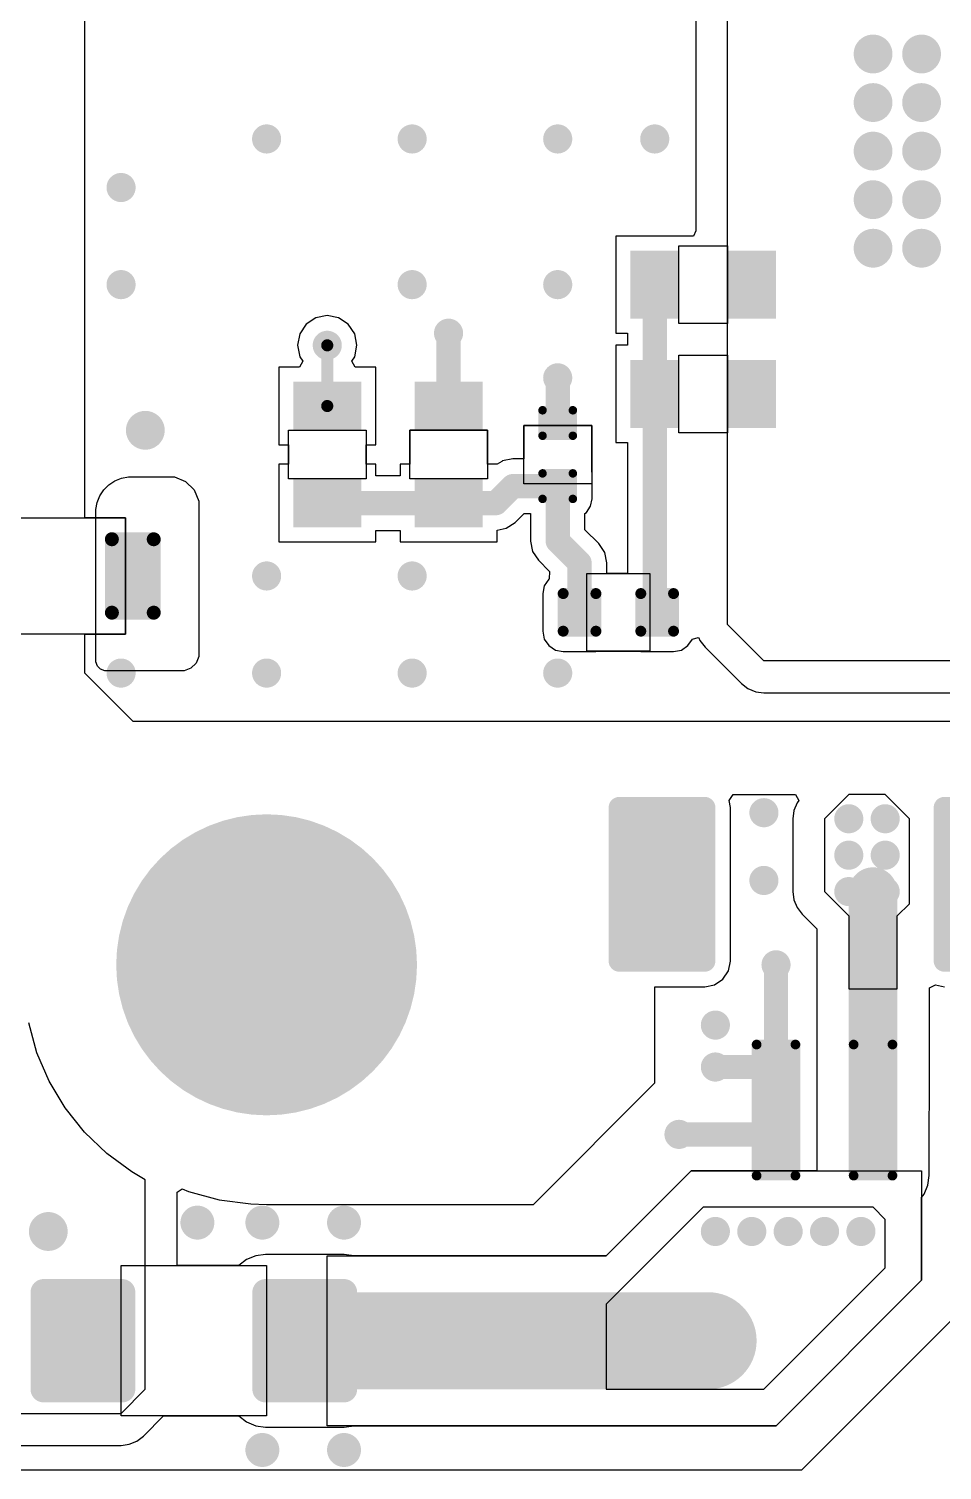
# Model space of a CAD drawing. Header units: millimetres. Extents: x 194 to 375, y 175 to 317.
# Drawn here: x 249.1 to 267.92, y 207.58 to 237.27 of the extents above; entities that cross this region are included whole.
import ezdxf

# ---------------------------------------------------------------- set-up
doc = ezdxf.new("R2010")
doc.units = ezdxf.units.MM
doc.layers.add('TopLayer', color=1, linetype='Continuous')

# ---------------------------------------------------------------- blocks, each defined once
blk = doc.blocks.new('MOLEX_502443_0260_33')
at = {"layer": 'TopLayer'}
for points, const_width in [([(-4.34000148, 6.22999516, 1), (-4.12000192, 6.22999516, 1)], 0.21999956), ([(-2.57999992, 6.22999516, 1), (-2.36000036, 6.22999516, 1)], 0.21999956), ([(2.36000036, 6.22999516, 1), (2.57999992, 6.22999516, 1)], 0.21999956), ([(4.12000192, 6.22999516, 1), (4.34000148, 6.22999516, 1)], 0.21999956), ([(-4.34000148, 3.0699964, 1), (-4.12000192, 3.0699964, 1)], 0.21999956), ([(-2.57999992, 3.0699964, 1), (-2.36000036, 3.0699964, 1)], 0.21999956), ([(2.36000036, 3.0699964, 1), (2.57999992, 3.0699964, 1)], 0.21999956), ([(4.12000192, 3.0699964, 1), (4.34000148, 3.0699964, 1)], 0.21999956), ([(-1.44999964, 1.34999984, 1), (-1.34999984, 1.34999984, 1)], 0.0999998), ([(-0.6500012399999999, 1.34999984, 1), (-0.55000144, 1.34999984, 1)], 0.0999998), ([(0.55000144, 1.34999984, 1), (0.6500012399999999, 1.34999984, 1)], 0.0999998), ([(1.34999984, 1.34999984, 1), (1.44999964, 1.34999984, 1)], 0.0999998), ([(-1.44999964, -1.34999984, 1), (-1.34999984, -1.34999984, 1)], 0.0999998), ([(-0.6500012399999999, -1.34999984, 1), (-0.55000144, -1.34999984, 1)], 0.0999998), ([(0.55000144, -1.34999984, 1), (0.6500012399999999, -1.34999984, 1)], 0.0999998), ([(1.34999984, -1.34999984, 1), (1.44999964, -1.34999984, 1)], 0.0999998)]:
    blk.add_lwpolyline(points, format="xyb", close=True, dxfattribs=dict(at, const_width=const_width))
for points in [[(-2.47000014, 6.449994719999999), (-4.2300017, 6.449994719999999), (-2.47000014, 2.84999684), (-4.2300017, 2.84999684)], [(2.47000014, 2.84999684), (4.2300017, 2.84999684), (2.47000014, 6.449994719999999), (4.2300017, 6.449994719999999)], [(-2.25000058, 6.22999516), (-4.45000126, 6.22999516), (-2.25000058, 3.0699964), (-4.45000126, 3.0699964)], [(2.25000058, 3.0699964), (4.45000126, 3.0699964), (2.25000058, 6.22999516), (4.45000126, 6.22999516)], [(-0.50000154, 1.34999984), (-1.49999954, 1.34999984), (-0.50000154, -1.34999984), (-1.49999954, -1.34999984)], [(-0.6000013399999999, 1.44999964), (-1.39999974, 1.44999964), (-0.6000013399999999, -1.44999964), (-1.39999974, -1.44999964)], [(1.49999954, 1.34999984), (0.50000154, 1.34999984), (1.49999954, -1.34999984), (0.50000154, -1.34999984)], [(1.39999974, 1.44999964), (0.6000013399999999, 1.44999964), (1.39999974, -1.44999964), (0.6000013399999999, -1.44999964)]]:
    blk.add_solid(points, dxfattribs=at)
blk = doc.blocks.new('L_3216_59')
at = {"layer": 'TopLayer'}
for p, q in [((-1.34999984, -1.20000014), (-1.34999984, 1.20000014)), ((-1.34999984, 1.20000014), (1.34999984, 1.20000014)), ((1.34999984, 1.20000014), (1.34999984, -1.20000014)), ((1.34999984, -1.20000014), (-1.34999984, -1.20000014))]:
    blk.add_line(p, q, dxfattribs=at)
at = {"layer": 'TopLayer', "const_width": 0.14374876}
for points in [[(-2.00312528, 0.7562570599999999, 1), (-1.85937652, 0.7562570599999999, 1)], [(-1.14062256, 0.7562570599999999, 1), (-0.9968737999999999, 0.7562570599999999, 1)], [(0.9968737999999999, 0.7562570599999999, 1), (1.14062256, 0.7562570599999999, 1)], [(1.85937652, 0.7562570599999999, 1), (2.00312528, 0.7562570599999999, 1)], [(-2.00312528, -0.75624182, 1), (-1.85937652, -0.75624182, 1)], [(-1.14062256, -0.75624182, 1), (-0.9968737999999999, -0.75624182, 1)], [(0.9968737999999999, -0.75624182, 1), (1.14062256, -0.75624182, 1)], [(1.85937652, -0.75624182, 1), (2.00312528, -0.75624182, 1)]]:
    blk.add_lwpolyline(points, format="xyb", close=True, dxfattribs=at)
at = {"layer": 'TopLayer'}
for points in [[(-1.06874818, -0.89999058), (-1.06874818, 0.90000582), (-1.9312509, -0.89999058), (-1.9312509, 0.90000582)], [(1.9312509, -0.89999058), (1.9312509, 0.90000582), (1.06874818, -0.89999058), (1.06874818, 0.90000582)], [(-0.9249994199999999, -0.75624182), (-0.9249994199999999, 0.7562570599999999), (-2.07499966, -0.75624182), (-2.07499966, 0.7562570599999999)], [(2.07499966, -0.75624182), (2.07499966, 0.7562570599999999), (0.9249994199999999, -0.75624182), (0.9249994199999999, 0.7562570599999999)]]:
    blk.add_solid(points, dxfattribs=at)
blk = doc.blocks.new('DO_214AA_66')
at = {"layer": 'TopLayer'}
for p, q in [((-1.49999954, -1.54999944), (-1.49999954, 1.54999944)), ((-1.49999954, 1.54999944), (1.49999954, 1.54999944)), ((1.49999954, 1.54999944), (1.49999954, -1.54999944)), ((1.49999954, -1.54999944), (-1.49999954, -1.54999944))]:
    blk.add_line(p, q, dxfattribs=at)
at = {"layer": 'TopLayer', "const_width": 0.269875}
for points in [[(-3.2305625, 1.000125, 1), (-2.9606875, 1.000125, 1)], [(-1.6113125, 1.000125, 1), (-1.3414375, 1.000125, 1)], [(1.3414375, 1.000125, 1), (1.6113125, 1.000125, 1)], [(2.9606875, 1.000125, 1), (3.2305625, 1.000125, 1)], [(-3.2305625, -1.000125, 1), (-2.9606875, -1.000125, 1)], [(-1.6113125, -1.000125, 1), (-1.3414375, -1.000125, 1)], [(1.3414375, -1.000125, 1), (1.6113125, -1.000125, 1)], [(2.9606875, -1.000125, 1), (3.2305625, -1.000125, 1)]]:
    blk.add_lwpolyline(points, format="xyb", close=True, dxfattribs=at)
at = {"layer": 'TopLayer'}
for points in [[(-1.476375, 1.27), (-3.095625, 1.27), (-1.476375, -1.27), (-3.095625, -1.27)], [(3.095625, 1.27), (1.476375, 1.27), (3.095625, -1.27), (1.476375, -1.27)], [(-1.2065, 1.000125), (-3.3655, 1.000125), (-1.2065, -1.000125), (-3.3655, -1.000125)], [(3.3655, 1.000125), (1.2065, 1.000125), (3.3655, -1.000125), (1.2065, -1.000125)]]:
    blk.add_solid(points, dxfattribs=at)
blk = doc.blocks.new('RES_2012_85')
at = {"layer": 'TopLayer'}
for p, q in [((-0.499999, -0.80000094), (-0.499999, 0.80000094)), ((-0.499999, 0.80000094), (0.499999, 0.80000094)), ((0.499999, 0.80000094), (0.499999, -0.80000094)), ((0.499999, -0.80000094), (-0.499999, -0.80000094))]:
    blk.add_line(p, q, dxfattribs=at)
for points in [[(-1.49999954, -0.6999985999999999), (-0.50000154, -0.6999985999999999), (-1.49999954, 0.6999985999999999), (-0.50000154, 0.6999985999999999)], [(0.50000154, -0.6999985999999999), (1.49999954, -0.6999985999999999), (0.50000154, 0.6999985999999999), (1.49999954, 0.6999985999999999)]]:
    blk.add_solid(points, dxfattribs=at)
blk = doc.blocks.new('RES_2012_86')
at = {"layer": 'TopLayer'}
for p, q in [((-0.499999, -0.80000094), (-0.499999, 0.80000094)), ((-0.499999, 0.80000094), (0.499999, 0.80000094)), ((0.499999, 0.80000094), (0.499999, -0.80000094)), ((0.499999, -0.80000094), (-0.499999, -0.80000094))]:
    blk.add_line(p, q, dxfattribs=at)
for points in [[(-1.49999954, -0.6999985999999999), (-0.50000154, -0.6999985999999999), (-1.49999954, 0.6999985999999999), (-0.50000154, 0.6999985999999999)], [(0.50000154, -0.6999985999999999), (1.49999954, -0.6999985999999999), (0.50000154, 0.6999985999999999), (1.49999954, 0.6999985999999999)]]:
    blk.add_solid(points, dxfattribs=at)
blk = doc.blocks.new('TP_SMD_112')
at = {"layer": 'TopLayer', "const_width": 0.3999992}
blk.add_lwpolyline([(-0.1999996, 0, 1), (0.1999996, 0, 1)], format="xyb", close=True, dxfattribs=at)
blk = doc.blocks.new('C_1608S_145')
at = {"layer": 'TopLayer'}
for p, q in [((-0.6000013399999999, -0.7000011399999999), (-0.5999987999999999, 0.7000011399999999)), ((-0.5999987999999999, 0.7000011399999999), (0.5999987999999999, 0.6999985999999999)), ((0.5999987999999999, 0.6999985999999999), (0.59999626, -0.7000036799999999)), ((0.59999626, -0.7000036799999999), (-0.6000013399999999, -0.7000011399999999))]:
    blk.add_line(p, q, dxfattribs=at)
at = {"layer": 'TopLayer', "const_width": 0.08750045999999999}
for points in [[(-0.9562337999999999, 0.31249874, 1), (-0.8687358799999999, 0.31249874, 1)], [(-0.43123612, 0.31249874, 1), (-0.3437382, 0.31249874, 1)], [(0.3437382, 0.31249874, 1), (0.43123612, 0.31249874, 1)], [(0.8687358799999999, 0.31249874, 1), (0.9562337999999999, 0.31249874, 1)], [(-0.9562337999999999, -0.31249874, 1), (-0.8687358799999999, -0.31249874, 1)], [(-0.43123612, -0.31249874, 1), (-0.3437382, -0.31249874, 1)], [(0.3437382, -0.31249874, 1), (0.43123612, -0.31249874, 1)], [(0.8687358799999999, -0.31249874, 1), (0.9562337999999999, -0.31249874, 1)]]:
    blk.add_lwpolyline(points, format="xyb", close=True, dxfattribs=at)
at = {"layer": 'TopLayer'}
for points in [[(-0.2999867, -0.31249874), (-0.2999867, 0.31249874), (-0.9999853, -0.31249874), (-0.9999853, 0.31249874)], [(-0.38748716, -0.3999992), (-0.38748716, 0.3999992), (-0.91248484, -0.3999992), (-0.91248484, 0.3999992)], [(0.9999853, -0.31249874), (0.9999853, 0.31249874), (0.2999867, -0.31249874), (0.2999867, 0.31249874)], [(0.91248484, -0.3999992), (0.91248484, 0.3999992), (0.38748716, -0.3999992), (0.38748716, 0.3999992)]]:
    blk.add_solid(points, dxfattribs=at)
blk = doc.blocks.new('LED_1608_B_147')
at = {"layer": 'TopLayer'}
for p, q in [((-0.6500012399999999, -0.80000094), (-0.6500012399999999, 0.80000094)), ((-0.6500012399999999, 0.80000094), (0.6500012399999999, 0.80000094)), ((0.6500012399999999, 0.80000094), (0.6500012399999999, -0.80000094)), ((0.6500012399999999, -0.80000094), (-0.6500012399999999, -0.80000094))]:
    blk.add_line(p, q, dxfattribs=at)
at = {"layer": 'TopLayer', "const_width": 0.11249914}
for points in [[(-1.19382794, 0.38741858, 1), (-1.08133134, 0.38741858, 1)], [(-0.51882802, 0.38741858, 1), (-0.40633142, 0.38741858, 1)], [(0.4061714, 0.38741858, 1), (0.518668, 0.38741858, 1)], [(1.08117132, 0.38741858, 1), (1.19366792, 0.38741858, 1)], [(-1.19382794, -0.38758114, 1), (-1.08133134, -0.38758114, 1)], [(-0.51882802, -0.38758114, 1), (-0.40633142, -0.38758114, 1)], [(0.4061714, -0.38758114, 1), (0.518668, -0.38758114, 1)], [(1.08117132, -0.38758114, 1), (1.19366792, -0.38758114, 1)]]:
    blk.add_lwpolyline(points, format="xyb", close=True, dxfattribs=at)
at = {"layer": 'TopLayer'}
for points in [[(-1.25007878, -0.38758114), (-0.35008058, -0.38758114), (-1.25007878, 0.38741858), (-0.35008058, 0.38741858)], [(-1.13757964, -0.5000802799999999), (-0.46257972, -0.5000802799999999), (-1.13757964, 0.49991772), (-0.46257972, 0.49991772)], [(0.34992056, -0.38758114), (1.24991876, -0.38758114), (0.34992056, 0.38741858), (1.24991876, 0.38741858)], [(0.4624197, -0.5000802799999999), (1.13741962, -0.5000802799999999), (0.4624197, 0.49991772), (1.13741962, 0.49991772)]]:
    blk.add_solid(points, dxfattribs=at)
blk = doc.blocks.new('RES_2012_149')
at = {"layer": 'TopLayer'}
for p, q in [((-0.499999, -0.80000094), (-0.499999, 0.80000094)), ((-0.499999, 0.80000094), (0.499999, 0.80000094)), ((0.499999, 0.80000094), (0.499999, -0.80000094)), ((0.499999, -0.80000094), (-0.499999, -0.80000094))]:
    blk.add_line(p, q, dxfattribs=at)
for points in [[(-1.49999954, -0.6999985999999999), (-0.50000154, -0.6999985999999999), (-1.49999954, 0.6999985999999999), (-0.50000154, 0.6999985999999999)], [(0.50000154, -0.6999985999999999), (1.49999954, -0.6999985999999999), (0.50000154, 0.6999985999999999), (1.49999954, 0.6999985999999999)]]:
    blk.add_solid(points, dxfattribs=at)
blk = doc.blocks.new('RES_2012_150')
at = {"layer": 'TopLayer'}
for p, q in [((-0.499999, -0.80000094), (-0.499999, 0.80000094)), ((-0.499999, 0.80000094), (0.499999, 0.80000094)), ((0.499999, 0.80000094), (0.499999, -0.80000094)), ((0.499999, -0.80000094), (-0.499999, -0.80000094))]:
    blk.add_line(p, q, dxfattribs=at)
for points in [[(-1.49999954, -0.6999985999999999), (-0.50000154, -0.6999985999999999), (-1.49999954, 0.6999985999999999), (-0.50000154, 0.6999985999999999)], [(0.50000154, -0.6999985999999999), (1.49999954, -0.6999985999999999), (0.50000154, 0.6999985999999999), (1.49999954, 0.6999985999999999)]]:
    blk.add_solid(points, dxfattribs=at)
blk = doc.blocks.new('SMTSOB_M3_2_B_175')
at = {"layer": 'TopLayer', "const_width": 3.09999888}
blk.add_lwpolyline([(-1.55008072, 0.00804672, 1), (1.54991816, 0.00804672, 1)], format="xyb", close=True, dxfattribs=at)

msp = doc.modelspace()

# ---------------------------------------------------------------- linework, layer by layer
at = {"layer": 'TopLayer'}
for p, q in [((263.49999878, 224.99999958), (263.49999878, 243.99999968)), ((250.24999226, 227.20008154), (250.24998972, 242.50000014)), ((262.84438922, 242.4056112), (262.84438922, 233.10861176)), ((262.84438922, 233.10861176), (262.7999951, 232.99999882)), ((262.7999951, 232.99999882), (261.20000084, 232.99999882)), ((261.20000084, 232.99999882), (261.20000084, 231.00000282)), ((255.01589078, 231.31518888), (254.81742534, 231.18257548)), ((255.25000004, 231.3617547), (255.01589078, 231.31518888)), ((255.4841093, 231.31518888), (255.25000004, 231.3617547)), ((255.68257474, 231.18257548), (255.4841093, 231.31518888)), ((254.68481194, 230.98411004), (254.63824612, 230.75000078)), ((254.81742534, 231.18257548), (254.68481194, 230.98411004)), ((255.81518814, 230.98411004), (255.68257474, 231.18257548)), ((255.86175396, 230.75000078), (255.81518814, 230.98411004)), ((261.20000084, 231.00000282), (261.43922566, 231.00000282)), ((261.43922566, 231.00000282), (261.43922566, 230.74999824)), ((254.63824612, 230.75000078), (254.68481194, 230.51589152)), ((255.81518814, 230.51589152), (255.86175396, 230.75000078)), ((261.43922566, 230.74999824), (261.20000084, 230.74999824)), ((261.20000084, 230.74999824), (261.20000084, 228.75000224)), ((254.7442073, 230.42699914), (254.6763258, 230.29999914)), ((254.68481194, 230.51589152), (254.7442073, 230.42699914)), ((255.75579278, 230.42699914), (255.81518814, 230.51589152)), ((255.82367428, 230.29999914), (255.75579278, 230.42699914)), ((254.6763258, 230.29999914), (254.25000204, 230.29999914)), ((254.25000204, 230.29999914), (254.25000204, 228.70000234)), ((256.24999804, 230.29999914), (255.82367428, 230.29999914)), ((256.24999804, 228.70000234), (256.24999804, 230.29999914)), ((258.55000106, 228.9999992), (256.94999918, 228.9999992)), ((256.94999918, 228.9999992), (256.94999918, 228.29999806)), ((258.55000106, 228.29999806), (258.55000106, 228.9999992)), ((259.3000021, 229.099999), (259.29999956, 228.41078778)), ((260.70000438, 229.09999646), (259.3000021, 229.099999)), ((260.70000184, 228.15066638), (260.70000438, 229.09999646)), ((254.25000204, 228.70000234), (254.4499991, 228.70000234)), ((254.4499991, 228.70000234), (254.4499991, 228.29999806)), ((256.05000098, 228.29999806), (256.05000098, 228.70000234)), ((256.05000098, 228.70000234), (256.24999804, 228.70000234)), ((261.20000084, 228.75000224), (261.43922566, 228.75000224)), ((261.43922566, 228.75000224), (261.43922566, 226.05000002)), ((254.4499991, 228.29999806), (254.25000204, 228.29999806)), ((254.25000204, 228.29999806), (254.25000204, 226.70000126)), ((256.24999804, 228.29999806), (256.05000098, 228.29999806)), ((256.24999804, 228.06077324), (256.24999804, 228.29999806)), ((256.94999918, 228.29999806), (256.75000212, 228.29999806)), ((256.75000212, 228.29999806), (256.75000212, 228.06077324)), ((258.74999304, 228.29999806), (258.55000106, 228.29999806)), ((258.74999558, 228.3000006), (258.74999304, 228.29999806)), ((258.8505745, 228.36075486), (258.74999558, 228.30000314)), ((258.74999558, 228.30000314), (258.74999558, 228.3000006)), ((258.86157016, 228.36810054), (258.8505745, 228.36075486)), ((259.07616968, 228.41078778), (258.86157016, 228.36810054)), ((259.29999956, 228.41078778), (259.07616968, 228.41078778)), ((250.87142612, 227.95832742), (251.00791302, 228.01486274)), ((251.00791302, 228.01486274), (251.15280478, 228.04368412)), ((251.15280478, 228.04368412), (251.22667306, 228.04368412)), ((251.22667306, 228.04368412), (251.22667306, 228.04368412)), ((251.22667306, 228.04368412), (251.9766741, 228.04368412)), ((251.9766741, 228.04368412), (252.10099186, 228.04368412)), ((252.10099186, 228.04368412), (252.33070692, 227.94853318)), ((256.75000212, 228.06077324), (256.24999804, 228.06077324)), ((260.70759136, 228.11251304), (260.70000184, 228.15066638)), ((260.70759136, 227.58751536), (260.70759136, 228.11251304)), ((250.56205158, 227.64895288), (250.6441266, 227.77178982)), ((250.6441266, 227.77178982), (250.74858918, 227.8762524)), ((250.74858918, 227.8762524), (250.87142612, 227.95832742)), ((252.33070692, 227.94853318), (252.50652318, 227.77271692)), ((252.50652318, 227.77271692), (252.60167412, 227.54300186)), ((250.47669742, 227.36757422), (250.50551626, 227.51246598)), ((250.50551626, 227.51246598), (250.56205158, 227.64895288)), ((252.60167412, 227.54300186), (252.60167412, 227.4186841)), ((252.60167412, 227.4186841), (252.60167412, 227.4186841)), ((252.60167412, 227.4186841), (252.60167412, 224.41868502)), ((260.5918715, 227.3081433), (260.67751776, 227.43631932)), ((260.67751776, 227.43631932), (260.70759136, 227.58751536)), ((251.09206068, 227.20008154), (250.24999226, 227.20008154)), ((250.47669742, 227.29370848), (250.47669742, 227.36757422)), ((250.47669742, 224.27779122), (250.47669742, 227.29370848)), ((251.09206068, 224.80008126), (251.09206068, 227.20008154)), ((258.94075466, 226.98191332), (259.12268216, 227.10347264)), ((259.12268216, 227.10347264), (259.30845014, 227.28924062)), ((259.30845014, 227.28924062), (259.43642042, 227.28924062)), ((259.43642042, 227.28924062), (259.43922712, 227.28736356)), ((259.43922712, 227.28736356), (259.43922712, 226.7195237)), ((260.56077428, 227.28736356), (260.5918715, 227.3081433)), ((260.56077428, 226.95180416), (260.56077428, 227.28736356)), ((256.24999804, 226.70000126), (256.24999804, 226.93922608)), ((256.24999804, 226.93922608), (256.75000212, 226.93922608)), ((256.75000212, 226.93922608), (256.75000212, 226.70000126)), ((258.74999812, 226.94396826), (258.94075466, 226.98191332)), ((258.74999812, 226.70000126), (258.74999812, 226.94396826)), ((260.8466081, 226.66597034), (260.56077428, 226.95180416)), ((254.25000204, 226.70000126), (256.24999804, 226.70000126)), ((256.75000212, 226.70000126), (258.74999812, 226.70000126)), ((259.43922712, 226.7195237), (259.48191436, 226.50492418)), ((259.48191436, 226.50492418), (259.60347368, 226.32299668)), ((260.96816742, 226.48404284), (260.8466081, 226.66597034)), ((259.60347368, 226.32299668), (259.83344528, 226.09302508)), ((261.01085466, 226.26944332), (260.96816742, 226.48404284)), ((261.01085466, 226.05000002), (261.01085466, 226.26944332)), ((259.81518522, 225.93497612), (259.72401446, 225.79852986)), ((259.8206259, 225.93861086), (259.81518522, 225.93497612)), ((259.83344528, 226.09302508), (259.8206259, 225.93861086)), ((261.43922566, 226.05000002), (261.01085466, 226.05000002)), ((259.72401446, 225.79852986), (259.6920003, 225.63758022)), ((259.6920003, 225.63758022), (259.6920003, 224.8625805)), ((250.24999226, 223.99999904), (250.24999226, 224.80008126)), ((250.24999226, 224.80008126), (251.09206068, 224.80008126)), ((259.6920003, 224.8625805), (259.72401446, 224.70163086)), ((262.77614704, 224.70162832), (262.89437134, 224.72965214)), ((262.89437134, 224.72965214), (262.9103073, 224.72511062)), ((262.9103073, 224.72511062), (262.93222496, 224.67219226)), ((264.25000236, 224.25000616), (263.49999878, 224.99999958)), ((252.60167412, 224.41868502), (252.60167412, 224.3440903)), ((259.72401446, 224.70163086), (259.81518522, 224.5651846)), ((259.81518522, 224.5651846), (259.95163148, 224.47401384)), ((259.95163148, 224.47401384), (260.11258112, 224.44199968)), ((260.11258112, 224.44199968), (260.78758104, 224.44199968)), ((260.78758104, 224.44199968), (260.82779178, 224.44999814)), ((260.82779178, 224.44999814), (261.67236972, 224.44999814)), ((261.67236972, 224.44999814), (261.71258046, 224.44199968)), ((261.71258046, 224.44199968), (262.38758038, 224.44199968)), ((262.38758038, 224.44199968), (262.54853002, 224.47401384)), ((262.54853002, 224.47401384), (262.68497628, 224.5651846)), ((262.68497628, 224.5651846), (262.77614704, 224.70162832)), ((262.93222496, 224.67219226), (263.03641322, 224.53641402)), ((263.03641322, 224.53641402), (263.78641934, 223.78641806)), ((250.47669742, 224.27779122), (250.47669742, 224.27779122)), ((250.47669742, 224.23122286), (250.47669742, 224.27779122)), ((250.51233616, 224.14518036), (250.47669742, 224.23122286)), ((250.57819328, 224.07932324), (250.51233616, 224.14518036)), ((252.54458254, 224.20626228), (252.4390938, 224.10077354)), ((252.60167412, 224.3440903), (252.54458254, 224.20626228)), ((268.75000098, 224.25000108), (264.25000236, 224.25000616)), ((251.25000042, 223.00000104), (250.24999226, 223.99999904)), ((250.66423578, 224.0436845), (250.57819328, 224.07932324)), ((250.71080414, 224.0436845), (250.66423578, 224.0436845)), ((252.2266736, 224.0436845), (250.71080414, 224.0436845)), ((252.30126578, 224.0436845), (252.2266736, 224.0436845)), ((252.2266736, 224.0436845), (252.2266736, 224.0436845)), ((252.4390938, 224.10077354), (252.30126578, 224.0436845)), ((263.78641934, 223.78641806), (263.92219758, 223.68223234)), ((263.92219758, 223.68223234), (264.08031766, 223.6167359)), ((264.08031766, 223.6167359), (264.25000236, 223.5943966)), ((264.25000236, 223.5943966), (268.75000098, 223.59439152)), ((271.75000006, 222.9999985), (251.25000042, 223.00000104)), ((263.53174116, 221.37299896), (263.61609964, 221.5000015)), ((263.61609964, 221.5000015), (264.90427588, 221.5000015)), ((264.90427588, 221.5000015), (264.96690466, 221.37299896)), ((265.99999886, 221.49999896), (265.49999986, 220.99999996)), ((266.7499999, 221.49999896), (265.99999886, 221.49999896)), ((267.2499989, 220.99999996), (266.7499999, 221.49999896)), ((263.56018662, 221.22999442), (263.53174116, 221.37299896)), ((263.56018662, 218.06999566), (263.56018662, 221.22999442)), ((264.8667296, 221.16968466), (264.8443903, 220.99999996)), ((264.93222604, 221.32780474), (264.8667296, 221.16968466)), ((264.96690466, 221.37299896), (264.93222604, 221.32780474)), ((264.8443903, 220.99999996), (264.8443903, 219.50000042)), ((265.49999986, 220.99999996), (265.49999986, 219.50000042)), ((267.2499989, 219.25000092), (267.2499989, 220.99999996)), ((264.8443903, 219.50000042), (264.8667296, 219.33031572)), ((265.49999986, 219.50000042), (265.99999886, 219.00000142)), ((264.8667296, 219.33031572), (264.93222604, 219.17219564)), ((264.93222604, 219.17219564), (265.0364143, 219.03641486)), ((266.9999994, 219.00000142), (267.2499989, 219.25000092)), ((265.0364143, 219.03641486), (265.34007638, 218.73275278)), ((265.99999886, 219.00000142), (265.99999886, 217.49999934)), ((266.9999994, 217.49999934), (266.9999994, 219.00000142)), ((265.34007638, 218.73275278), (265.34007638, 214.99999926)), ((263.51982856, 217.867103), (263.56018662, 218.06999566)), ((263.23289238, 217.58016682), (263.40489864, 217.69509674)), ((263.40489864, 217.69509674), (263.51982856, 217.867103)), ((261.999984, 215.55904564), (261.999984, 217.53980876)), ((261.999984, 217.53980876), (263.02999972, 217.53980876)), ((263.02999972, 217.53980876), (263.23289238, 217.58016682)), ((265.99999886, 217.49999934), (266.9999994, 217.49999934)), ((267.65992442, 217.51758122), (267.78692696, 217.57622474)), ((267.65992442, 214.99999926), (267.65992442, 217.51758122)), ((267.78692696, 217.57622474), (267.97, 217.53980876)), ((249.26665412, 216.18086558), (249.09657572, 216.79700608)), ((249.51791346, 215.59314006), (249.26665412, 216.18086558)), ((249.84580714, 215.04446958), (249.51791346, 215.59314006)), ((259.49998392, 213.05905064), (261.999984, 215.55904564)), ((250.24439664, 214.54479062), (249.84580714, 215.04446958)), ((265.34007638, 214.99999926), (265.34352824, 214.97377884)), ((265.34352824, 214.97377884), (265.34352824, 213.74999922)), ((267.65647256, 214.97377884), (267.65992442, 214.99999926)), ((267.65647256, 213.64999942), (267.65647256, 214.97377884)), ((250.70646328, 214.10314812), (250.24439664, 214.54479062)), ((251.2236403, 213.72754308), (250.70646328, 214.10314812)), ((251.500005, 213.5666798), (251.2236403, 213.72754308)), ((261.00000124, 212.00000018), (262.75000028, 213.74999922)), ((262.75000028, 213.74999922), (261.00000124, 212.00000018)), ((262.75000028, 213.74999922), (267.50000094, 213.74999922)), ((265.34352824, 213.74999922), (262.75000028, 213.74999922)), ((267.50000094, 213.74999922), (267.50000094, 211.50000118)), ((251.50000754, 209.25000314), (251.500005, 213.5666798)), ((267.55512402, 213.27176294), (267.63069664, 213.4542086)), ((267.63069664, 213.4542086), (267.65647256, 213.64999942)), ((252.15561456, 213.30814082), (252.26120998, 213.37870456)), ((252.15561456, 211.80000058), (252.15561456, 213.30814082)), ((252.26120998, 213.37870456), (252.39283786, 213.3241987)), ((252.39283786, 213.3241987), (253.02457142, 213.15500422)), ((253.02457142, 213.15500422), (253.67298516, 213.06972372)), ((267.50000094, 213.19992666), (267.55512402, 213.27176294)), ((267.50000094, 211.50000118), (267.50000094, 213.19992666)), ((253.67298516, 213.06972372), (253.99998476, 213.05906334)), ((253.99998476, 213.05906334), (259.49998392, 213.05905064)), ((263.00000232, 213.00000072), (261.00000124, 210.99999964)), ((266.5000004, 213.00000072), (263.00000232, 213.00000072)), ((266.7499999, 212.75000122), (266.5000004, 213.00000072)), ((266.74998974, 211.74999052), (266.7499999, 212.75000122)), ((253.77539796, 212.00018306), (253.58811868, 211.92260892)), ((253.97637546, 212.02664224), (253.77539796, 212.00018306)), ((255.59562546, 212.02664224), (253.97637546, 212.02664224)), ((255.25000004, 208.49999956), (255.25000004, 212.00000018)), ((255.25000004, 212.00000018), (261.00000124, 212.00000018)), ((255.79660296, 212.00018306), (255.59562546, 212.02664224)), ((255.79704492, 212.00000018), (255.79660296, 212.00018306)), ((261.00000124, 212.00000018), (255.79704492, 212.00000018)), ((269.49999186, 212.05906026), (265.02520528, 207.58427622)), ((253.42833236, 211.80000058), (252.15561456, 211.80000058)), ((253.58811868, 211.92260892), (253.42833236, 211.80000058)), ((264.24999982, 209.24999806), (266.74998974, 211.74999052)), ((267.50000094, 211.50000118), (264.49999932, 208.49999956)), ((264.49999932, 208.49999956), (267.50000094, 211.50000118)), ((261.00000124, 210.99999964), (261.00000124, 209.2500006)), ((251.00000092, 208.74999906), (251.50000754, 209.25000314)), ((261.00000124, 209.2500006), (264.24999982, 209.24999806)), ((248.4999983, 208.74999144), (251.00000092, 208.74999906)), ((251.46358648, 208.2864135), (251.87717976, 208.7000017)), ((251.87717976, 208.7000017), (253.42833236, 208.7000017)), ((253.42833236, 208.7000017), (253.58811868, 208.57739336)), ((253.58811868, 208.57739336), (253.77539796, 208.49981922)), ((253.77539796, 208.49981922), (253.97637546, 208.47336004)), ((253.97637546, 208.47336004), (255.59562546, 208.47336004)), ((264.49999932, 208.49999956), (255.25000004, 208.49999956)), ((255.59562546, 208.47336004), (255.79660296, 208.49981922)), ((255.79660296, 208.49981922), (255.7970373, 208.49999956)), ((255.7970373, 208.49999956), (264.49999932, 208.49999956)), ((248.50000084, 208.09438188), (251.00000346, 208.0943895)), ((251.00000346, 208.0943895), (251.16968816, 208.1167288)), ((251.16968816, 208.1167288), (251.32780824, 208.18222524)), ((251.32780824, 208.18222524), (251.46358648, 208.2864135)), ((265.02520528, 207.58427622), (234.31657988, 207.58427622))]:
    msp.add_line(p, q, dxfattribs=at)
for points, const_width in [([(266.3000008, 236.75000148, 1), (266.7, 236.75000148, 1)], 0.3999992), ([(267.2999988, 236.75000148, 1), (267.699998, 236.75000148, 1)], 0.3999992), ([(266.3000008, 235.75000094, 1), (266.7, 235.75000094, 1)], 0.3999992), ([(267.2999988, 235.75000094, 1), (267.699998, 235.75000094, 1)], 0.3999992), ([(253.8500003, 234.9999999, 1), (254.1499997, 234.9999999, 1)], 0.2999994), ([(256.84999938, 234.9999999, 1), (257.14999878, 234.9999999, 1)], 0.2999994), ([(259.850001, 234.9999999, 1), (260.1500004, 234.9999999, 1)], 0.2999994), ([(261.84999954, 234.9999999, 1), (262.14999894, 234.9999999, 1)], 0.2999994), ([(266.3000008, 234.7500004, 1), (266.7, 234.7500004, 1)], 0.3999992), ([(267.2999988, 234.7500004, 1), (267.699998, 234.7500004, 1)], 0.3999992), ([(250.85000122, 233.99999936, 1), (251.15000062, 233.99999936, 1)], 0.2999994), ([(266.3000008, 233.74999986, 1), (266.7, 233.74999986, 1)], 0.3999992), ([(267.2999988, 233.74999986, 1), (267.699998, 233.74999986, 1)], 0.3999992), ([(266.3000008, 232.74999932, 1), (266.7, 232.74999932, 1)], 0.3999992), ([(267.2999988, 232.74999932, 1), (267.699998, 232.74999932, 1)], 0.3999992), ([(250.85000122, 232.00000082, 1), (251.15000062, 232.00000082, 1)], 0.2999994), ([(256.84999938, 232.00000082, 1), (257.14999878, 232.00000082, 1)], 0.2999994), ([(259.850001, 232.00000082, 1), (260.1500004, 232.00000082, 1)], 0.2999994), ([(261.87500076, 232.00000082, 1), (262.12499772, 232.00000082, 1)], 0.2499995), ([(257.59999788, 231.00000028, 1), (257.89999728, 231.00000028, 1)], 0.2999994), ([(257.6249991, 231.00000028, 1), (257.87499606, 231.00000028, 1)], 0.2499995), ([(257.62500164, 230.99999774, 1), (257.8749986, 230.99999774, 1)], 0.2499995), ([(257.62500164, 230.99999774, 1), (257.8749986, 230.99999774, 1)], 0.2499995), ([(255.10000034, 230.75000078, 1), (255.39999974, 230.75000078, 1)], 0.2999994), ([(255.1875008, 230.75000078, 1), (255.31249928, 230.75000078, 1)], 0.12499848), ([(259.85000354, 230.08070824, 1), (260.15000294, 230.08070824, 1)], 0.2999994), ([(259.87500222, 230.0807057, 1), (260.12499918, 230.0807057, 1)], 0.2499995), ([(259.87500222, 230.0807057, 1), (260.12499918, 230.0807057, 1)], 0.2499995), ([(259.87500476, 230.08070824, 1), (260.12500172, 230.08070824, 1)], 0.2499995), ([(261.87500076, 229.75000024, 1), (262.12499772, 229.75000024, 1)], 0.2499995), ([(261.87500076, 229.75000024, 1), (262.12499772, 229.75000024, 1)], 0.2499995), ([(255.1875008, 229.50000074, 1), (255.31249928, 229.50000074, 1)], 0.12499848), ([(257.62500164, 229.50000074, 1), (257.8749986, 229.50000074, 1)], 0.2499995), ([(259.87500222, 229.1499862, 1), (260.12499918, 229.1499862, 1)], 0.2499995), ([(258.9511712, 227.8500142, 1), (259.20116816, 227.8500142, 1)], 0.2499995), ([(258.9511712, 227.8500142, 1), (259.20116816, 227.8500142, 1)], 0.2499995), ([(259.87500222, 227.8500142, 1), (260.12499918, 227.8500142, 1)], 0.2499995), ([(259.87500222, 227.8500142, 1), (260.12499918, 227.8500142, 1)], 0.2499995), ([(255.12500156, 227.49999966, 1), (255.37499852, 227.49999966, 1)], 0.2499995), ([(257.62500164, 227.49999966, 1), (257.8749986, 227.49999966, 1)], 0.2499995), ([(257.62500164, 227.49999966, 1), (257.8749986, 227.49999966, 1)], 0.2499995), ([(258.60115666, 227.49999966, 1), (258.85115362, 227.49999966, 1)], 0.2499995), ([(258.60115666, 227.49999966, 1), (258.85115362, 227.49999966, 1)], 0.2499995), ([(259.87500222, 226.7195237, 1), (260.12499918, 226.7195237, 1)], 0.2499995), ([(259.87500222, 226.7195237, 1), (260.12499918, 226.7195237, 1)], 0.2499995), ([(260.3250826, 226.26944332, 1), (260.57507956, 226.26944332, 1)], 0.2499995), ([(260.3250826, 226.26944332, 1), (260.57507956, 226.26944332, 1)], 0.2499995), ([(253.8500003, 226.00000012, 1), (254.1499997, 226.00000012, 1)], 0.2999994), ([(256.84999938, 226.00000012, 1), (257.14999878, 226.00000012, 1)], 0.2999994), ([(260.3250826, 225.25008036, 1), (260.57507956, 225.25008036, 1)], 0.2499995), ([(261.87500076, 225.30016154, 1), (262.12499772, 225.30016154, 1)], 0.2499995), ([(261.87500076, 225.30016154, 1), (262.12499772, 225.30016154, 1)], 0.2499995), ([(261.92508194, 225.25008036, 1), (262.1750789, 225.25008036, 1)], 0.2499995), ([(250.85000122, 223.99999904, 1), (251.15000062, 223.99999904, 1)], 0.2999994), ([(253.8500003, 223.99999904, 1), (254.1499997, 223.99999904, 1)], 0.2999994), ([(256.84999938, 223.99999904, 1), (257.14999878, 223.99999904, 1)], 0.2999994), ([(259.850001, 223.99999904, 1), (260.1500004, 223.99999904, 1)], 0.2999994), ([(264.10000012, 221.12469364, 1), (264.39999952, 221.12469364, 1)], 0.2999994), ([(265.84999916, 220.99999996, 1), (266.14999856, 220.99999996, 1)], 0.2999994), ([(266.6000002, 220.99999996, 1), (266.8999996, 220.99999996, 1)], 0.2999994), ([(253.71250756, 220.52938114, 1), (254.11250676, 220.52938114, 1)], 0.3999992), ([(255.56900118, 219.88472152, 1), (255.96900038, 219.88472152, 1)], 0.3999992), ([(265.84999916, 220.24999892, 1), (266.14999856, 220.24999892, 1)], 0.2999994), ([(266.6000002, 220.24999892, 1), (266.8999996, 220.24999892, 1)], 0.2999994), ([(251.90731432, 219.76087366, 1), (252.30731352, 219.76087366, 1)], 0.3999992), ([(264.10000012, 219.7291008, 1), (264.39999952, 219.7291008, 1)], 0.2999994), ([(266.2500009, 219.50000042, 1), (266.7499999, 219.50000042, 1)], 0.499999), ([(265.84999916, 219.50000042, 1), (266.14999856, 219.50000042, 1)], 0.2999994), ([(266.6000002, 219.50000042, 1), (266.8999996, 219.50000042, 1)], 0.2999994), ([(256.33750866, 218.07952828, 1), (256.73750786, 218.07952828, 1)], 0.3999992), ([(251.2626547, 217.90438004, 1), (251.6626539, 217.90438004, 1)], 0.3999992), ([(264.34999962, 217.99195416, 1), (264.64999902, 217.99195416, 1)], 0.2999994), ([(264.37500084, 217.99195416, 1), (264.6249978, 217.99195416, 1)], 0.2499995), ([(263.09999958, 216.75000084, 1), (263.39999898, 216.75000084, 1)], 0.2999994), ([(252.03116218, 216.0991868, 1), (252.43116138, 216.0991868, 1)], 0.3999992), ([(255.69284904, 216.22303466, 1), (256.09284824, 216.22303466, 1)], 0.3999992), ([(263.09999958, 215.88700282, 1), (263.39999898, 215.88700282, 1)], 0.2999994), ([(263.1250008, 215.88700282, 1), (263.37499776, 215.88700282, 1)], 0.2499995), ([(264.37500084, 215.88700282, 1), (264.6249978, 215.88700282, 1)], 0.2499995), ([(264.37500084, 215.88700282, 1), (264.6249978, 215.88700282, 1)], 0.2499995), ([(264.37500084, 215.88700282, 1), (264.6249978, 215.88700282, 1)], 0.2499995), ([(253.8876558, 215.45452718, 1), (254.287655, 215.45452718, 1)], 0.3999992), ([(264.37500084, 214.99999926, 1), (264.6249978, 214.99999926, 1)], 0.2499995), ([(264.37500084, 214.99999926, 1), (264.6249978, 214.99999926, 1)], 0.2499995), ([(266.2500009, 214.99999926, 1), (266.7499999, 214.99999926, 1)], 0.499999), ([(262.35000108, 214.50000026, 1), (262.65000048, 214.50000026, 1)], 0.2999994), ([(262.3750023, 214.50000026, 1), (262.62499926, 214.50000026, 1)], 0.2499995), ([(264.37500084, 214.50000026, 1), (264.6249978, 214.50000026, 1)], 0.2499995), ([(264.37500084, 214.50000026, 1), (264.6249978, 214.50000026, 1)], 0.2499995), ([(249.29999924, 212.49999918, 1), (249.69999844, 212.49999918, 1)], 0.3999992), ([(252.39812868, 212.68257438, 1), (252.74813052, 212.68257438, 1)], 0.3499993), ([(253.73750624, 212.68257438, 1), (254.08750808, 212.68257438, 1)], 0.3499993), ([(255.42062454, 212.68257438, 1), (255.77062638, 212.68257438, 1)], 0.3499993), ([(263.09999958, 212.49999918, 1), (263.39999898, 212.49999918, 1)], 0.2999994), ([(263.84999808, 212.49999918, 1), (264.14999748, 212.49999918, 1)], 0.2999994), ([(264.60000166, 212.49999918, 1), (264.90000106, 212.49999918, 1)], 0.2999994), ([(265.35000016, 212.49999918, 1), (265.64999956, 212.49999918, 1)], 0.2999994), ([(266.1000012, 212.49999918, 1), (266.4000006, 212.49999918, 1)], 0.2999994), ([(254.28600146, 210.25000114, 1), (255.28599946, 210.25000114, 1)], 1.00000054), ([(262.60001582, 210.25000114, 1), (263.60001382, 210.25000114, 1)], 1.00000054), ([(253.73750624, 208.00000056, 1), (254.08750808, 208.00000056, 1)], 0.3499993), ([(255.42062454, 208.00000056, 1), (255.77062638, 208.00000056, 1)], 0.3499993)]:
    msp.add_lwpolyline(points, format="xyb", close=True, dxfattribs=dict(at, const_width=const_width))
for points, const_width in [([(261.99999924, 229.75000024), (261.99999924, 232.00000082)], 0.499999), ([(257.74999758, 231.00000028), (257.75000012, 230.99999774)], 0.499999), ([(257.75000012, 229.50000074), (257.75000012, 230.99999774)], 0.499999), ([(255.25000004, 229.50000074), (255.25000004, 230.75000078)], 0.2499995), ([(260.0000007, 230.0807057), (260.00000324, 230.08070824)], 0.499999), ([(260.0000007, 229.1499862), (260.0000007, 230.0807057)], 0.499999), ([(261.99999924, 225.30016154), (261.99999924, 229.75000024)], 0.499999), ([(258.72615514, 227.49999966), (259.07616968, 227.8500142)], 0.499999), ([(259.07616968, 227.8500142), (260.0000007, 227.8500142)], 0.499999), ([(260.0000007, 226.7195237), (260.0000007, 227.8500142)], 0.499999), ([(255.25000004, 227.49999966), (257.75000012, 227.49999966)], 0.499999), ([(257.75000012, 227.49999966), (258.72615514, 227.49999966)], 0.499999), ([(260.0000007, 226.7195237), (260.45008108, 226.26944332)], 0.499999), ([(260.45008108, 225.25008036), (260.45008108, 226.26944332)], 0.499999), ([(261.99999924, 225.30016154), (262.05008042, 225.25008036)], 0.499999), ([(266.5000004, 214.99999926), (266.5000004, 219.50000042)], 1.00000054), ([(264.49999932, 215.88700282), (264.49999932, 217.99195416)], 0.499999), ([(263.24999928, 215.88700282), (264.49999932, 215.88700282)], 0.499999), ([(264.49999932, 214.99999926), (264.49999932, 215.88700282)], 0.499999), ([(264.49999932, 214.50000026), (264.49999932, 214.99999926)], 0.499999), ([(262.50000078, 214.50000026), (264.49999932, 214.50000026)], 0.499999), ([(254.78600046, 210.25000114), (263.10001482, 210.25000114)], 2.00000108)]:
    msp.add_lwpolyline(points, dxfattribs=dict(at, const_width=const_width))

# ---------------------------------------------------------------- block references
for name, p, rotation in [('RES_2012_150', (262.99999978, 232.00000082), 180), ('RES_2012_149', (262.99999978, 229.75000024), 180), ('RES_2012_85', (255.25000004, 228.5000002), 90), ('RES_2012_86', (257.75000012, 228.5000002), 90), ('C_1608S_145', (260.0000007, 228.5000002), 90), ('TP_SMD_112', (251.49999992, 228.9999992), 360), ('L_3216_59', (249.74206084, 226.0000814), 180), ('LED_1608_B_147', (261.25000074, 225.24999908), 180), ('SMTSOB_M3_2_B_175', (254, 218.00000088), 180), ('DO_214AA_66', (252.50000046, 210.25000114), 180)]:
    msp.add_blockref(name, p, dxfattribs=dict(rotation=rotation))
msp.add_blockref('MOLEX_502443_0260_33', (265.49999986, 214.99999926))

doc.saveas('drawing.dxf')
